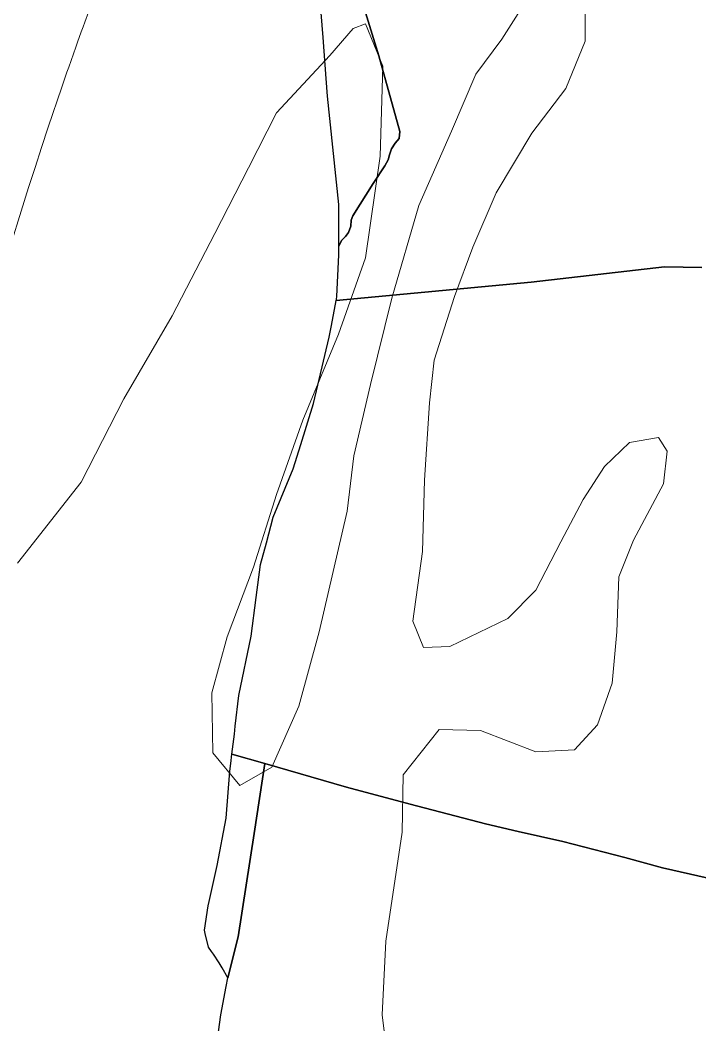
# Model space of a CAD drawing. Header units: metres. Extents: x 3 to 1027712, y 40 to 4430649.
# Drawn here: x 503891 to 504594, y 4408259 to 4409298 of the extents above; entities that cross this region are included whole.
import ezdxf

# ---------------------------------------------------------------- set-up
doc = ezdxf.new("R2010")
doc.units = ezdxf.units.M
doc.header["$MEASUREMENT"] = 0
doc.layers.add('A.ES.SDGC.CP.07003.cadastralparcel — CadastralParcel', color=1, linetype='Continuous')
doc.layers.add('Habitats_5_km', color=7, linetype='Continuous', lineweight=9, true_color=0xbefad2)

msp = doc.modelspace()

# ---------------------------------------------------------------- linework, layer by layer
at = {"layer": 'A.ES.SDGC.CP.07003.cadastralparcel — CadastralParcel', "color": 7, "linetype": 'Continuous', "flags": 128}
for points in [[(504242.8, 4409324.2), (504262.2, 4409261.1), (504283.7, 4409183.1), (504283.1, 4409175.6), (504279, 4409171), (504275.2, 4409165), (504273, 4409158.9), (504271.9, 4409153.7), (504268.3, 4409147.4), (504256.1, 4409129.3), (504235.3, 4409095.9), (504233.4, 4409091.2), (504233.3, 4409084.9), (504230.8, 4409078.5), (504227.7, 4409074.5), (504223.6, 4409070.2), (504220.8, 4409064.3), (504220.8, 4409082.8), (504220.7, 4409106), (504220.7, 4409107.3), (504209, 4409219.4), (504207.7, 4409237.8), (504204.7, 4409280.1), (504202.4, 4409305.6)], [(504596.3, 4409042.4), (504557.6, 4409042.9), (504419.5, 4409027.2), (504218, 4409008.3), (504218, 4409008.3), (504218.3, 4409009.6), (504218.8, 4409012.3), (504220.8, 4409055.5), (504220.8, 4409059.8), (504220.8, 4409064.3), (504223.6, 4409070.2), (504227.7, 4409074.5), (504230.8, 4409078.5), (504233.3, 4409084.9), (504233.4, 4409091.2), (504235.3, 4409095.9), (504256.1, 4409129.3), (504268.3, 4409147.4), (504271.9, 4409153.7), (504273, 4409158.9), (504275.2, 4409165), (504279, 4409171), (504283.1, 4409175.6), (504283.7, 4409183.1), (504262.2, 4409261.1), (504242.8, 4409324.2)], [(504602.7, 4408410.8), (504555.6, 4408421.3), (504516.6, 4408432), (504452.5, 4408448.6), (504406.3, 4408458.9), (504372.4, 4408467), (504294.6, 4408487.3), (504228.8, 4408504.7), (504144.1, 4408529.1), (504110.1, 4408538.9), (504112.7, 4408559.6), (504113.7, 4408568), (504117.5, 4408599.6), (504130.2, 4408661), (504135.4, 4408700.8), (504139.9, 4408735), (504145.9, 4408757.5), (504153, 4408784), (504173.6, 4408834.2), (504181.4, 4408859.3), (504194.4, 4408901.7), (504210.7, 4408970.3), (504213, 4408982.3), (504218, 4409008.3), (504419.5, 4409027.2), (504557.6, 4409042.9), (504596.3, 4409042.4)], [(504096.4, 4408251.6), (504098.7, 4408269.3), (504104.3, 4408298.6), (504106.1, 4408307.6), (504116.8, 4408349.9), (504133.2, 4408456.8), (504144.1, 4408529.1), (504228.8, 4408504.7), (504294.6, 4408487.3), (504372.4, 4408467), (504406.3, 4408458.9), (504452.5, 4408448.6), (504516.6, 4408432), (504555.6, 4408421.3), (504602.7, 4408410.8)]]:
    msp.add_lwpolyline(points, dxfattribs=at)
msp.add_lwpolyline([(504097.1, 4408323.1), (504091, 4408332), (504088.9, 4408334.9), (504086, 4408339.2), (504082.6, 4408353.4), (504081.8, 4408356.7), (504083.6, 4408368.4), (504083.9, 4408370.6), (504085.7, 4408382), (504086.7, 4408386.6), (504095.1, 4408423.6), (504104.3, 4408472.6), (504108, 4408521.4), (504109, 4408529.4), (504110.1, 4408538.9), (504144.1, 4408529.1), (504133.2, 4408456.8), (504116.8, 4408349.9), (504106.1, 4408307.6), (504106, 4408307.7), (504100.1, 4408317.9), (504097.1, 4408323.1)], close=True, dxfattribs=at)
at = {"layer": 'Habitats_5_km'}
for points in [[(503888.4, 4408736.4), (503954.4, 4408820.4), (503998.4, 4408906.4), (504048.4, 4408992.4), (504092.4, 4409077.4), (504127.4, 4409145.4), (504156.4, 4409202.4), (504211.4, 4409261.4), (504235.4, 4409289.4), (504248.4, 4409294.4), (504266.4, 4409250.4), (504263.4, 4409157.4), (504248.4, 4409052.4), (504220.4, 4408973.4), (504183.4, 4408884.4), (504156.4, 4408807.4), (504132.4, 4408732.4), (504105.4, 4408660.4), (504089.4, 4408602.4), (504090.4, 4408540.4), (504118.4, 4408506.4), (504151.4, 4408525.4), (504179.4, 4408588.4), (504200.4, 4408665.4), (504229.4, 4408790.4), (504236.4, 4408847.4), (504253.4, 4408921.4), (504275.4, 4409010.4), (504303.4, 4409106.4), (504337.4, 4409183.4), (504362.4, 4409242.4), (504389.4, 4409278.4), (504413.4, 4409316.4)], [(504413.4, 4409316.4), (504389.4, 4409278.4), (504362.4, 4409242.4), (504337.4, 4409183.4), (504303.4, 4409106.4), (504275.4, 4409010.4), (504253.4, 4408921.4), (504236.4, 4408847.4), (504229.4, 4408790.4), (504200.4, 4408665.4), (504179.4, 4408588.4), (504151.4, 4408525.4), (504118.4, 4408506.4), (504090.4, 4408540.4), (504089.4, 4408602.4), (504105.4, 4408660.4), (504132.4, 4408732.4), (504156.4, 4408807.4), (504183.4, 4408884.4), (504220.4, 4408973.4), (504248.4, 4409052.4), (504263.4, 4409157.4), (504266.4, 4409250.4), (504248.4, 4409294.4), (504235.4, 4409289.4), (504211.4, 4409261.4), (504156.4, 4409202.4), (504127.4, 4409145.4), (504092.4, 4409077.4), (504048.4, 4408992.4), (503998.4, 4408906.4), (503954.4, 4408820.4), (503888.4, 4408736.4)], [(504475.4, 4409323.4), (504475.4, 4409276.4), (504455.4, 4409227.4), (504420.4, 4409181.4), (504383.4, 4409119.4), (504359.4, 4409063.4), (504340.4, 4409012.4), (504319.4, 4408946.4), (504314.4, 4408902.4), (504309.4, 4408822.4), (504307.4, 4408748.4), (504297.4, 4408676.4), (504308.4, 4408649.4), (504335.4, 4408650.4), (504395.4, 4408679.4), (504424.4, 4408708.4), (504450.4, 4408758.4), (504473.4, 4408802.4), (504495.4, 4408836.4), (504521.4, 4408861.4), (504551.4, 4408866.4), (504560.4, 4408852.4), (504556.4, 4408818.4), (504525.4, 4408760.4), (504510.4, 4408722.4), (504508.4, 4408665.4), (504503.4, 4408612.4), (504488.4, 4408569.4), (504464.4, 4408543.4), (504424.4, 4408541.4), (504367.4, 4408563.4), (504324.4, 4408564.4), (504287.4, 4408517.4), (504286.4, 4408458.4), (504269.4, 4408345.4), (504265.4, 4408269.4), (504270.4, 4408230.4)], [(504270.4, 4408230.4), (504265.4, 4408269.4), (504269.4, 4408345.4), (504286.4, 4408458.4), (504287.4, 4408517.4), (504324.4, 4408564.4), (504367.4, 4408563.4), (504424.4, 4408541.4), (504464.4, 4408543.4), (504488.4, 4408569.4), (504503.4, 4408612.4), (504508.4, 4408665.4), (504510.4, 4408722.4), (504525.4, 4408760.4), (504556.4, 4408818.4), (504560.4, 4408852.4), (504551.4, 4408866.4), (504521.4, 4408861.4), (504495.4, 4408836.4), (504473.4, 4408802.4), (504450.4, 4408758.4), (504424.4, 4408708.4), (504395.4, 4408679.4), (504335.4, 4408650.4), (504308.4, 4408649.4), (504297.4, 4408676.4), (504307.4, 4408748.4), (504309.4, 4408822.4), (504314.4, 4408902.4), (504319.4, 4408946.4), (504340.4, 4409012.4), (504359.4, 4409063.4), (504383.4, 4409119.4), (504420.4, 4409181.4), (504455.4, 4409227.4), (504475.4, 4409276.4), (504475.4, 4409323.4)], [(503873.8, 4409041.7), (503899.9, 4409124.9), (503901.6, 4409130.1), (503904.9, 4409140.6), (503906.6, 4409145.8), (503913.4, 4409166.5), (503915.1, 4409171.7), (503918.5, 4409182.1), (503920.2, 4409187.3), (503934.3, 4409228.7), (503936, 4409233.9), (503939.6, 4409244.3), (503941.4, 4409249.5), (503948.7, 4409270.3), (503950.6, 4409275.5), (503954.3, 4409286), (503956.2, 4409291.3), (503958, 4409296.2), (503961.7, 4409306.3)]]:
    msp.add_lwpolyline(points, dxfattribs=at)

doc.saveas('drawing.dxf')
